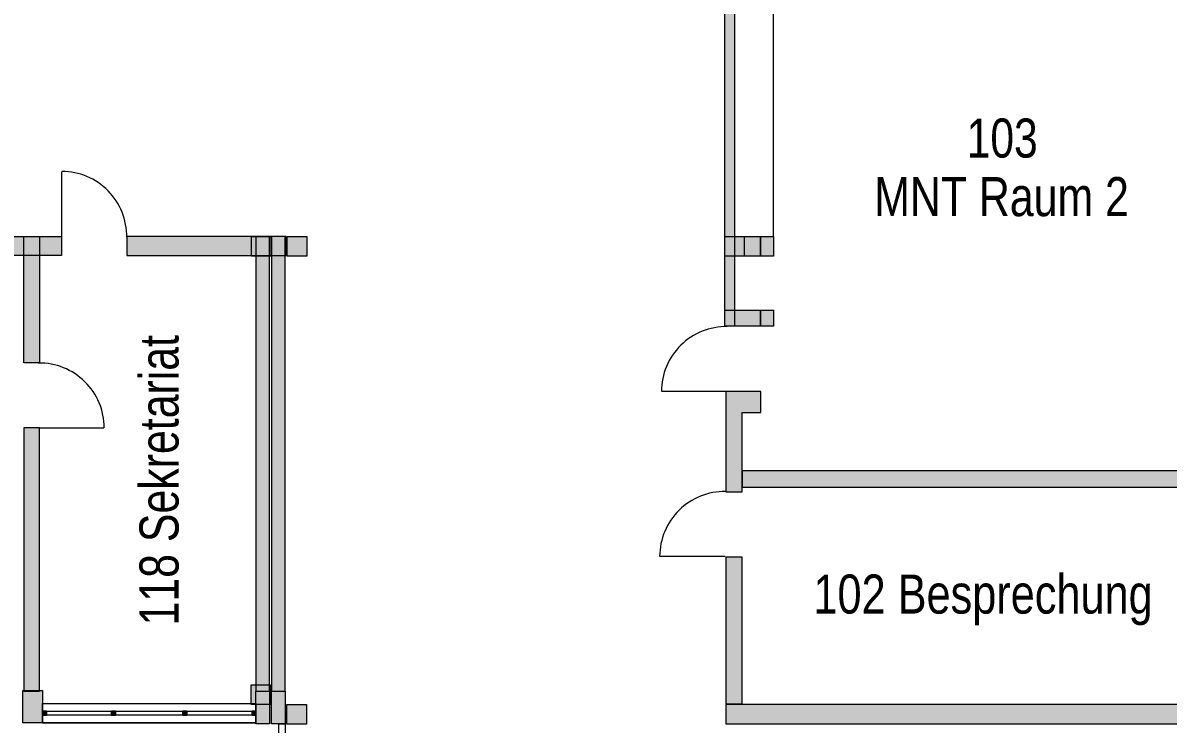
# Model space of a CAD drawing. Header units: inches. Extents: x 7445 to 114549, y 127015 to 195514.
# Drawn here: x 33116 to 50711, y 148762 to 159533 of the extents above; entities that cross this region are included whole.
import ezdxf

# ---------------------------------------------------------------- set-up
doc = ezdxf.new("R2010")
doc.units = ezdxf.units.IN
doc.header["$LTSCALE"] = 300
doc.header["$MEASUREMENT"] = 0
doc.linetypes.add('Volllinie', pattern=[0])
doc.layers.add('Grundebene', color=7, linetype='Continuous')
doc.styles.add('ARIAL_NARROW', font='ARIALN.TTF', dxfattribs={"height": 0.2})

# ---------------------------------------------------------------- blocks, each defined once
blk = doc.blocks.new('Color_Area-2D4')
at = {"layer": 'Grundebene', "true_color": 0x000000, "transparency": 33554687}
blk.add_hatch(color=18, dxfattribs=at).paths.add_polyline_path([(33130, 153312), (33130, 149265), (33370, 149265), (33370, 153312)], flags=0)
at = {"layer": 'Grundebene', "color": 18, "linetype": 'Volllinie', "lineweight": 13, "true_color": 0x000000}
for p, q in [((33130, 153312), (33130, 149265)), ((33370, 153312), (33130, 153312)), ((33370, 149265), (33370, 153312)), ((33130, 149265), (33370, 149265))]:
    blk.add_line(p, q, dxfattribs=at)
blk = doc.blocks.new('Color_Area-301')
at = {"layer": 'Grundebene', "true_color": 0x000000, "transparency": 33554687}
blk.add_hatch(color=18, dxfattribs=at).paths.add_polyline_path([(33130, 156252), (33370, 156252), (33370, 154313), (33130, 154313)], flags=0)
at = {"layer": 'Grundebene', "color": 18, "linetype": 'Volllinie', "lineweight": 13, "true_color": 0x000000}
for p, q in [((33130, 156252), (33370, 156252)), ((33130, 154313), (33130, 156252)), ((33370, 156252), (33370, 154313)), ((33370, 154313), (33130, 154313))]:
    blk.add_line(p, q, dxfattribs=at)
blk = doc.blocks.new('Color_Area-3B0')
at = {"layer": 'Grundebene', "true_color": 0x000000, "transparency": 33554687}
blk.add_hatch(color=18, dxfattribs=at).paths.add_polyline_path([(51311, 148765), (51311, 149065), (43917, 149065), (43917, 148765)], flags=0)
at = {"layer": 'Grundebene', "color": 18, "linetype": 'Volllinie', "lineweight": 13, "true_color": 0x000000}
for p, q in [((51311, 149065), (43917, 149065)), ((43917, 149065), (43917, 148765)), ((51311, 148765), (51311, 149065)), ((43917, 148765), (51311, 148765))]:
    blk.add_line(p, q, dxfattribs=at)
blk = doc.blocks.new('Color_Area-3F3')
at = {"layer": 'Grundebene', "true_color": 0x000000, "transparency": 33554687}
blk.add_hatch(color=18, dxfattribs=at).paths.add_polyline_path([(33116, 149280), (33416, 149280), (33416, 148780), (33116, 148780)], flags=0)
at = {"layer": 'Grundebene', "color": 18, "linetype": 'Volllinie', "lineweight": 13, "true_color": 0x000000}
for p, q in [((33116, 149280), (33416, 149280)), ((33116, 148780), (33116, 149280)), ((33416, 149280), (33416, 148780)), ((33416, 148780), (33116, 148780))]:
    blk.add_line(p, q, dxfattribs=at)
blk = doc.blocks.new('Color_Area-3FC')
at = {"layer": 'Grundebene', "true_color": 0x000000, "transparency": 33554687}
blk.add_hatch(color=18, dxfattribs=at).paths.add_polyline_path([(36935, 149265), (37145, 149265), (37145, 148765), (36935, 148765)], flags=0)
at = {"layer": 'Grundebene', "color": 18, "linetype": 'Volllinie', "lineweight": 13, "true_color": 0x000000}
for p, q in [((36935, 149265), (37145, 149265)), ((36935, 148765), (36935, 149265)), ((37145, 149265), (37145, 148765)), ((37145, 148765), (36935, 148765))]:
    blk.add_line(p, q, dxfattribs=at)
blk = doc.blocks.new('Color_Area-40E')
at = {"layer": 'Grundebene', "true_color": 0x000000, "transparency": 33554687}
blk.add_hatch(color=18, dxfattribs=at).paths.add_polyline_path([(36935, 156252), (36935, 149265), (37145, 149265), (37145, 156252)], flags=0)
at = {"layer": 'Grundebene', "color": 18, "linetype": 'Volllinie', "lineweight": 13, "true_color": 0x000000}
for p, q in [((36935, 156252), (36935, 149265)), ((37145, 156252), (36935, 156252)), ((37145, 149265), (37145, 156252)), ((36935, 149265), (37145, 149265))]:
    blk.add_line(p, q, dxfattribs=at)
blk = doc.blocks.new('Color_Area-417')
at = {"layer": 'Grundebene', "true_color": 0x000000, "transparency": 33554687}
blk.add_hatch(color=18, dxfattribs=at).paths.add_polyline_path([(36695, 156252), (36695, 149265), (36905, 149265), (36905, 156252)], flags=0)
at = {"layer": 'Grundebene', "color": 18, "linetype": 'Volllinie', "lineweight": 13, "true_color": 0x000000}
for p, q in [((36695, 156252), (36695, 149265)), ((36905, 156252), (36695, 156252)), ((36905, 149265), (36905, 156252)), ((36695, 149265), (36905, 149265))]:
    blk.add_line(p, q, dxfattribs=at)
blk = doc.blocks.new('Color_Area-5E0')
at = {"layer": 'Grundebene', "true_color": 0x000000, "transparency": 33554687}
blk.add_hatch(color=18, dxfattribs=at).paths.add_polyline_path([(36695, 149265), (36905, 149265), (36905, 148765), (36695, 148765)], flags=0)
at = {"layer": 'Grundebene', "color": 18, "linetype": 'Volllinie', "lineweight": 13, "true_color": 0x000000}
for p, q in [((36695, 149265), (36905, 149265)), ((36695, 148765), (36695, 149265)), ((36905, 149265), (36905, 148765)), ((36905, 148765), (36695, 148765))]:
    blk.add_line(p, q, dxfattribs=at)
blk = doc.blocks.new('Color_Area-5F7')
at = {"layer": 'Grundebene', "true_color": 0x000000, "transparency": 33554687}
blk.add_hatch(color=18, dxfattribs=at).paths.add_polyline_path([(44167, 152650), (44167, 152400), (51311, 152400), (51311, 152650)], flags=0)
at = {"layer": 'Grundebene', "color": 18, "linetype": 'Volllinie', "lineweight": 13, "true_color": 0x000000}
for p, q in [((44167, 152650), (44167, 152400)), ((51311, 152650), (44167, 152650)), ((51311, 152400), (51311, 152650)), ((44167, 152400), (51311, 152400))]:
    blk.add_line(p, q, dxfattribs=at)
blk = doc.blocks.new('Color_Area-752')
at = {"layer": 'Grundebene', "true_color": 0x000000, "transparency": 33554687}
blk.add_hatch(color=18, dxfattribs=at).paths.add_polyline_path([(34715, 155958), (36808, 155958), (37162, 155958), (37162, 156252), (34715, 156252)], flags=0)
at = {"layer": 'Grundebene', "color": 18, "linetype": 'Volllinie', "lineweight": 13, "true_color": 0x000000}
for p, q in [((37162, 156252), (34715, 156252)), ((34715, 156252), (34715, 155958)), ((37162, 155958), (37162, 156252)), ((34715, 155958), (36808, 155958)), ((36808, 155958), (37162, 155958))]:
    blk.add_line(p, q, dxfattribs=at)
blk = doc.blocks.new('Color_Area-774')
at = {"layer": 'Grundebene', "true_color": 0x000000, "transparency": 33554687}
blk.add_hatch(color=18, dxfattribs=at).paths.add_polyline_path([(24846, 155958), (24846, 155453), (24746, 155453), (24746, 156252), (33711, 156252), (33711, 155958)], flags=0)
at = {"layer": 'Grundebene', "color": 18, "linetype": 'Volllinie', "lineweight": 13, "true_color": 0x000000}
for p, q in [((24746, 155453), (24746, 156252)), ((24746, 156252), (33711, 156252)), ((33711, 156252), (33711, 155958)), ((24846, 155958), (24846, 155453)), ((33711, 155958), (24846, 155958)), ((24846, 155453), (24746, 155453))]:
    blk.add_line(p, q, dxfattribs=at)
blk = doc.blocks.new('Color_Area-78A')
at = {"layer": 'Grundebene', "true_color": 0x000000, "transparency": 33554687}
blk.add_hatch(color=18, dxfattribs=at).paths.add_polyline_path([(44167, 149074), (44167, 149187), (44167, 149447), (44167, 151327), (43917, 151327), (43917, 149074)], flags=0)
at = {"layer": 'Grundebene', "color": 18, "linetype": 'Volllinie', "lineweight": 13, "true_color": 0x000000}
for p, q in [((44167, 151327), (43917, 151327)), ((43917, 151327), (43917, 149074)), ((44167, 149447), (44167, 151327)), ((44167, 149187), (44167, 149447)), ((43917, 149074), (44167, 149074)), ((44167, 149074), (44167, 149187))]:
    blk.add_line(p, q, dxfattribs=at)
blk = doc.blocks.new('Color_Area-808')
at = {"layer": 'Grundebene', "true_color": 0x000000, "transparency": 33554687}
blk.add_hatch(color=18, dxfattribs=at).paths.add_polyline_path([(43917, 153549), (43917, 152327), (44167, 152327), (44167, 153549), (44455, 153549), (44455, 153873), (43917, 153873), (43917, 153549)], flags=0)
at = {"layer": 'Grundebene', "color": 18, "linetype": 'Volllinie', "lineweight": 13, "true_color": 0x000000}
for p, q in [((44455, 153873), (43917, 153873)), ((43917, 153873), (43917, 153549)), ((44455, 153549), (44455, 153873)), ((43917, 153549), (43917, 152327)), ((43917, 153549), (43917, 153549)), ((44167, 152327), (44167, 153549)), ((44167, 153549), (44455, 153549)), ((43917, 152327), (44167, 152327))]:
    blk.add_line(p, q, dxfattribs=at)
blk = doc.blocks.new('Color_Area-817')
at = {"layer": 'Grundebene', "true_color": 0x000000, "transparency": 33554687}
blk.add_hatch(color=18, dxfattribs=at).paths.add_polyline_path([(43900, 164770), (44200, 164770), (44200, 163413), (44050, 163413), (44050, 154873), (43900, 154873)], flags=0)
at = {"layer": 'Grundebene', "color": 18, "linetype": 'Volllinie', "lineweight": 13, "true_color": 0x000000}
for p, q in [((43900, 164770), (44200, 164770)), ((43900, 154873), (43900, 164770)), ((44200, 164770), (44200, 163413)), ((44200, 163413), (44050, 163413)), ((44050, 163413), (44050, 154873)), ((44050, 154873), (43900, 154873))]:
    blk.add_line(p, q, dxfattribs=at)
blk = doc.blocks.new('Color_Area-822')
at = {"layer": 'Grundebene', "true_color": 0x000000, "transparency": 33554687}
blk.add_hatch(color=18, dxfattribs=at).paths.add_polyline_path([(43900, 155952), (43900, 156252), (44450, 156252), (44450, 155952)], flags=0)
at = {"layer": 'Grundebene', "color": 18, "linetype": 'Volllinie', "lineweight": 13, "true_color": 0x000000}
for p, q in [((43900, 155952), (43900, 156252)), ((43900, 156252), (44450, 156252)), ((44450, 156252), (44450, 155952)), ((44450, 155952), (43900, 155952))]:
    blk.add_line(p, q, dxfattribs=at)
blk = doc.blocks.new('Color_Area-82B')
at = {"layer": 'Grundebene', "true_color": 0x000000, "transparency": 33554687}
blk.add_hatch(color=18, dxfattribs=at).paths.add_polyline_path([(43901, 154872), (43901, 155122), (44450, 155122), (44450, 154872)], flags=0)
at = {"layer": 'Grundebene', "color": 18, "linetype": 'Volllinie', "lineweight": 13, "true_color": 0x000000}
for p, q in [((43901, 154872), (43901, 155122)), ((43901, 155122), (44450, 155122)), ((44450, 155122), (44450, 154872)), ((44450, 154872), (43901, 154872))]:
    blk.add_line(p, q, dxfattribs=at)
blk = doc.blocks.new('Color_Area-834')
at = {"layer": 'Grundebene', "true_color": 0x000000, "transparency": 33554687}
blk.add_hatch(color=18, dxfattribs=at).paths.add_polyline_path([(44450, 156252), (44648, 156252), (44648, 155952), (44450, 155952)], flags=0)
at = {"layer": 'Grundebene', "color": 18, "linetype": 'Volllinie', "lineweight": 13, "true_color": 0x000000}
for p, q in [((44450, 156252), (44648, 156252)), ((44450, 155952), (44450, 156252)), ((44648, 156252), (44648, 155952)), ((44648, 155952), (44450, 155952))]:
    blk.add_line(p, q, dxfattribs=at)
blk = doc.blocks.new('Color_Area-83D')
at = {"layer": 'Grundebene', "true_color": 0x000000, "transparency": 33554687}
blk.add_hatch(color=18, dxfattribs=at).paths.add_polyline_path([(44450, 155122), (44648, 155122), (44648, 154872), (44450, 154872)], flags=0)
at = {"layer": 'Grundebene', "color": 18, "linetype": 'Volllinie', "lineweight": 13, "true_color": 0x000000}
for p, q in [((44450, 155122), (44648, 155122)), ((44450, 154872), (44450, 155122)), ((44648, 155122), (44648, 154872)), ((44648, 154872), (44450, 154872))]:
    blk.add_line(p, q, dxfattribs=at)
blk = doc.blocks.new('Color_Area-C3C')
at = {"layer": 'Grundebene', "true_color": 0xffffff, "transparency": 33554687}
blk.add_hatch(color=7, dxfattribs=at).paths.add_polyline_path([(33416, 148900), (33476, 148900), (33476, 148960), (33416, 148960)], flags=0)
at = {"layer": 'Grundebene', "color": 18, "linetype": 'Volllinie', "lineweight": 13, "true_color": 0x000000}
blk.add_lwpolyline([(33416, 148900), (33476, 148900), (33476, 148960), (33416, 148960), (33416, 148900)], dxfattribs=at)
blk = doc.blocks.new('Color_Area-C42')
at = {"layer": 'Grundebene', "true_color": 0xffffff, "transparency": 33554687}
blk.add_hatch(color=7, dxfattribs=at).paths.add_polyline_path([(34479, 148900), (34539, 148900), (34539, 148960), (34479, 148960)], flags=0)
at = {"layer": 'Grundebene', "color": 18, "linetype": 'Volllinie', "lineweight": 13, "true_color": 0x000000}
blk.add_lwpolyline([(34479, 148900), (34539, 148900), (34539, 148960), (34479, 148960), (34479, 148900)], dxfattribs=at)
blk = doc.blocks.new('Color_Area-C48')
at = {"layer": 'Grundebene', "true_color": 0xffffff, "transparency": 33554687}
blk.add_hatch(color=7, dxfattribs=at).paths.add_polyline_path([(36636, 148900), (36696, 148900), (36696, 148960), (36636, 148960)], flags=0)
at = {"layer": 'Grundebene', "color": 18, "linetype": 'Volllinie', "lineweight": 13, "true_color": 0x000000}
blk.add_lwpolyline([(36636, 148900), (36696, 148900), (36696, 148960), (36636, 148960), (36636, 148900)], dxfattribs=at)
blk = doc.blocks.new('Color_Area-C4E')
at = {"layer": 'Grundebene', "true_color": 0xffffff, "transparency": 33554687}
blk.add_hatch(color=7, dxfattribs=at).paths.add_polyline_path([(35572, 148900), (35632, 148900), (35632, 148960), (35572, 148960)], flags=0)
at = {"layer": 'Grundebene', "color": 18, "linetype": 'Volllinie', "lineweight": 13, "true_color": 0x000000}
blk.add_lwpolyline([(35572, 148900), (35632, 148900), (35632, 148960), (35572, 148960), (35572, 148900)], dxfattribs=at)
blk = doc.blocks.new('Color_Area-1375')
at = {"layer": 'Grundebene', "true_color": 0x000000, "transparency": 33554687}
blk.add_hatch(color=18, dxfattribs=at).paths.add_polyline_path([(36627, 156252), (36927, 156252), (36927, 155952), (36627, 155952)], flags=0)
at = {"layer": 'Grundebene', "color": 18, "linetype": 'Volllinie', "lineweight": 13, "true_color": 0x000000}
for p, q in [((36627, 156252), (36927, 156252)), ((36627, 155952), (36627, 156252)), ((36927, 156252), (36927, 155952)), ((36927, 155952), (36627, 155952))]:
    blk.add_line(p, q, dxfattribs=at)
blk = doc.blocks.new('Color_Area-137E')
at = {"layer": 'Grundebene', "true_color": 0x000000, "transparency": 33554687}
blk.add_hatch(color=18, dxfattribs=at).paths.add_polyline_path([(36621, 149365), (36921, 149365), (36921, 149065), (36621, 149065)], flags=0)
at = {"layer": 'Grundebene', "color": 18, "linetype": 'Volllinie', "lineweight": 13, "true_color": 0x000000}
for p, q in [((36621, 149365), (36921, 149365)), ((36621, 149065), (36621, 149365)), ((36921, 149365), (36921, 149065)), ((36921, 149065), (36621, 149065))]:
    blk.add_line(p, q, dxfattribs=at)
blk = doc.blocks.new('Color_Area-1383')
at = {"layer": 'Grundebene', "true_color": 0x000000, "transparency": 33554687}
blk.add_hatch(color=18, dxfattribs=at).paths.add_polyline_path([(37171, 149062), (37471, 149062), (37471, 148762), (37171, 148762)], flags=0)
at = {"layer": 'Grundebene', "color": 18, "linetype": 'Volllinie', "lineweight": 13, "true_color": 0x000000}
for p, q in [((37171, 149062), (37471, 149062)), ((37171, 148762), (37171, 149062)), ((37471, 149062), (37471, 148762)), ((37471, 148762), (37171, 148762))]:
    blk.add_line(p, q, dxfattribs=at)
blk = doc.blocks.new('Color_Area-139E')
at = {"layer": 'Grundebene', "true_color": 0x000000, "transparency": 33554687}
blk.add_hatch(color=18, dxfattribs=at).paths.add_polyline_path([(37177, 156252), (37477, 156252), (37477, 155952), (37177, 155952)], flags=0)
at = {"layer": 'Grundebene', "color": 18, "linetype": 'Volllinie', "lineweight": 13, "true_color": 0x000000}
for p, q in [((37177, 156252), (37477, 156252)), ((37177, 155952), (37177, 156252)), ((37477, 156252), (37477, 155952)), ((37477, 155952), (37177, 155952))]:
    blk.add_line(p, q, dxfattribs=at)
blk = doc.blocks.new('Color_Area-13DD')
at = {"layer": 'Grundebene', "true_color": 0x000000, "transparency": 33554687}
blk.add_hatch(color=18, dxfattribs=at).paths.add_polyline_path([(43900, 156252), (44200, 156252), (44200, 155952), (43900, 155952)], flags=0)
at = {"layer": 'Grundebene', "color": 18, "linetype": 'Volllinie', "lineweight": 13, "true_color": 0x000000}
for p, q in [((43900, 156252), (44200, 156252)), ((43900, 155952), (43900, 156252)), ((44200, 156252), (44200, 155952)), ((44200, 155952), (43900, 155952))]:
    blk.add_line(p, q, dxfattribs=at)

msp = doc.modelspace()

# ---------------------------------------------------------------- linework, layer by layer
at = {"layer": 'Grundebene', "color": 18, "linetype": 'Volllinie', "lineweight": 13, "true_color": 0x000000}
for p, q in [((43900, 154873), (43900, 164770)), ((44050, 163413), (44050, 154873)), ((44648, 156252), (44648, 163140)), ((33716, 156247), (33715, 157247)), ((24746, 156252), (33711, 156252)), ((33130, 156252), (33370, 156252)), ((33130, 154313), (33130, 156252)), ((33370, 156252), (33370, 154313)), ((33711, 156252), (33711, 155958)), ((37162, 156252), (34715, 156252)), ((34715, 156252), (34715, 155958)), ((36627, 156252), (36927, 156252)), ((36627, 155952), (36627, 156252)), ((36695, 156252), (36695, 149265)), ((36905, 156252), (36695, 156252)), ((36905, 149265), (36905, 156252)), ((36927, 156252), (36927, 155952)), ((36935, 156252), (36935, 149265)), ((37145, 156252), (36935, 156252)), ((37145, 149265), (37145, 156252)), ((37162, 155958), (37162, 156252)), ((37177, 156252), (37477, 156252)), ((37177, 155952), (37177, 156252)), ((37477, 156252), (37477, 155952)), ((43900, 155952), (43900, 156252)), ((43900, 156252), (44450, 156252)), ((43900, 156252), (44200, 156252)), ((43900, 155952), (43900, 156252)), ((44200, 156252), (44200, 155952)), ((44450, 156252), (44450, 155952)), ((44450, 156252), (44648, 156252)), ((44450, 155952), (44450, 156252)), ((44648, 156252), (44648, 155952)), ((33711, 155958), (24846, 155958)), ((34715, 155958), (37162, 155958)), ((36927, 155952), (36627, 155952)), ((37477, 155952), (37177, 155952)), ((44450, 155952), (43900, 155952)), ((44200, 155952), (43900, 155952)), ((44648, 155952), (44450, 155952)), ((43901, 154872), (43901, 155122)), ((43901, 155122), (44450, 155122)), ((44450, 155122), (44450, 154872)), ((44450, 155122), (44648, 155122)), ((44450, 154872), (44450, 155122)), ((44648, 155122), (44648, 154872)), ((44050, 154873), (43900, 154873)), ((44450, 154872), (43901, 154872)), ((44648, 154872), (44450, 154872)), ((33370, 154313), (33130, 154313)), ((43930, 153873), (42930, 153872)), ((44455, 153873), (43917, 153873)), ((43917, 153873), (43917, 153549)), ((44455, 153549), (44455, 153873)), ((43917, 153549), (43917, 152327)), ((43917, 153549), (43917, 153549)), ((44167, 152327), (44167, 153549)), ((44167, 153549), (44455, 153549)), ((33130, 153312), (33130, 149265)), ((33370, 153312), (33130, 153312)), ((33361, 153312), (34361, 153312)), ((33370, 149265), (33370, 153312)), ((43917, 152327), (44167, 152327)), ((43904, 151338), (42904, 151338)), ((44167, 151327), (43917, 151327)), ((43917, 151327), (43917, 149074)), ((44167, 149074), (44167, 151327)), ((33116, 149280), (33416, 149280)), ((33116, 148780), (33116, 149280)), ((33130, 149265), (33370, 149265)), ((33416, 149280), (33416, 148780)), ((36621, 149365), (36921, 149365)), ((36621, 149065), (36621, 149365)), ((36695, 149265), (36905, 149265)), ((36695, 149265), (36905, 149265)), ((36695, 148765), (36695, 149265)), ((36905, 149265), (36905, 148765)), ((36921, 149365), (36921, 149065)), ((36935, 149265), (37145, 149265)), ((36935, 148765), (36935, 149265)), ((36935, 149265), (37145, 149265)), ((37145, 149265), (37145, 148765)), ((33416, 148780), (33416, 149080)), ((33416, 149080), (36696, 149080)), ((33416, 149080), (36696, 149080)), ((36921, 149065), (36621, 149065)), ((36696, 149080), (36696, 148780)), ((43917, 149074), (44167, 149074)), ((51311, 149065), (43917, 149065)), ((43917, 149065), (43917, 148765)), ((33416, 148900), (33416, 148960)), ((33416, 148960), (36696, 148960)), ((33416, 148900), (33416, 148960)), ((33416, 148960), (33476, 148960)), ((36696, 148900), (33416, 148900)), ((33476, 148900), (33416, 148900)), ((33476, 148960), (33476, 148900)), ((34479, 148900), (34479, 148960)), ((34479, 148960), (34539, 148960)), ((34539, 148900), (34479, 148900)), ((34539, 148960), (34539, 148900)), ((35572, 148900), (35572, 148960)), ((35572, 148960), (35632, 148960)), ((35632, 148900), (35572, 148900)), ((35632, 148960), (35632, 148900)), ((36636, 148900), (36636, 148960)), ((36636, 148960), (36696, 148960)), ((36696, 148900), (36636, 148900)), ((36696, 148960), (36696, 148900)), ((36696, 148960), (36696, 148900)), ((33416, 148780), (33116, 148780)), ((36696, 148780), (33416, 148780)), ((33416, 148780), (36696, 148780)), ((36905, 148765), (36695, 148765)), ((37145, 148765), (36935, 148765)), ((37047, 148765), (37145, 148765)), ((37047, 141924), (37047, 148765)), ((37145, 148765), (37145, 141924)), ((43917, 148765), (51311, 148765))]:
    msp.add_line(p, q, dxfattribs=at)
for centre, start, end in [((33711, 156252), 359.2693, 89.7638), ((43925, 153868), 89.2693, 179.7638), ((33366, 153308), 0.2362, 90.7307), ((43899, 151334), 89.2693, 179.7638)]:
    msp.add_arc(centre, 1000, start, end, dxfattribs=at)

# ---------------------------------------------------------------- block references
at = {"layer": 'Grundebene'}
for name in ['Color_Area-817', 'Color_Area-774', 'Color_Area-301', 'Color_Area-752', 'Color_Area-1375', 'Color_Area-417', 'Color_Area-40E', 'Color_Area-139E', 'Color_Area-822', 'Color_Area-13DD', 'Color_Area-834', 'Color_Area-82B', 'Color_Area-83D', 'Color_Area-808', 'Color_Area-2D4', 'Color_Area-5F7', 'Color_Area-78A', 'Color_Area-3F3', 'Color_Area-137E', 'Color_Area-5E0', 'Color_Area-3FC', 'Color_Area-1383', 'Color_Area-3B0', 'Color_Area-C3C', 'Color_Area-C42', 'Color_Area-C4E', 'Color_Area-C48']:
    msp.add_blockref(name, (0, 0), dxfattribs=at)

# ---------------------------------------------------------------- texts
at = {"layer": 'Grundebene', "color": 18, "lineweight": 18, "true_color": 0x000000, "style": 'ARIAL_NARROW'}
for s, width, p in [('103', 0.951068, (47617, 157464)), ('MNT Raum 2', 0.957257, (46197, 156564)), ('102 Besprechung', 0.967404, (45262, 150459))]:
    msp.add_text(s, height=600, dxfattribs=dict(at, width=width)).set_placement(p)
at = {"layer": 'Grundebene', "color": 18, "lineweight": 18, "true_color": 0x000000, "style": 'ARIAL_NARROW', "width": 0.957518}
msp.add_text('118 Sekretariat', height=600, rotation=90, dxfattribs=at).set_placement((35507, 150276))

doc.saveas('drawing.dxf')
